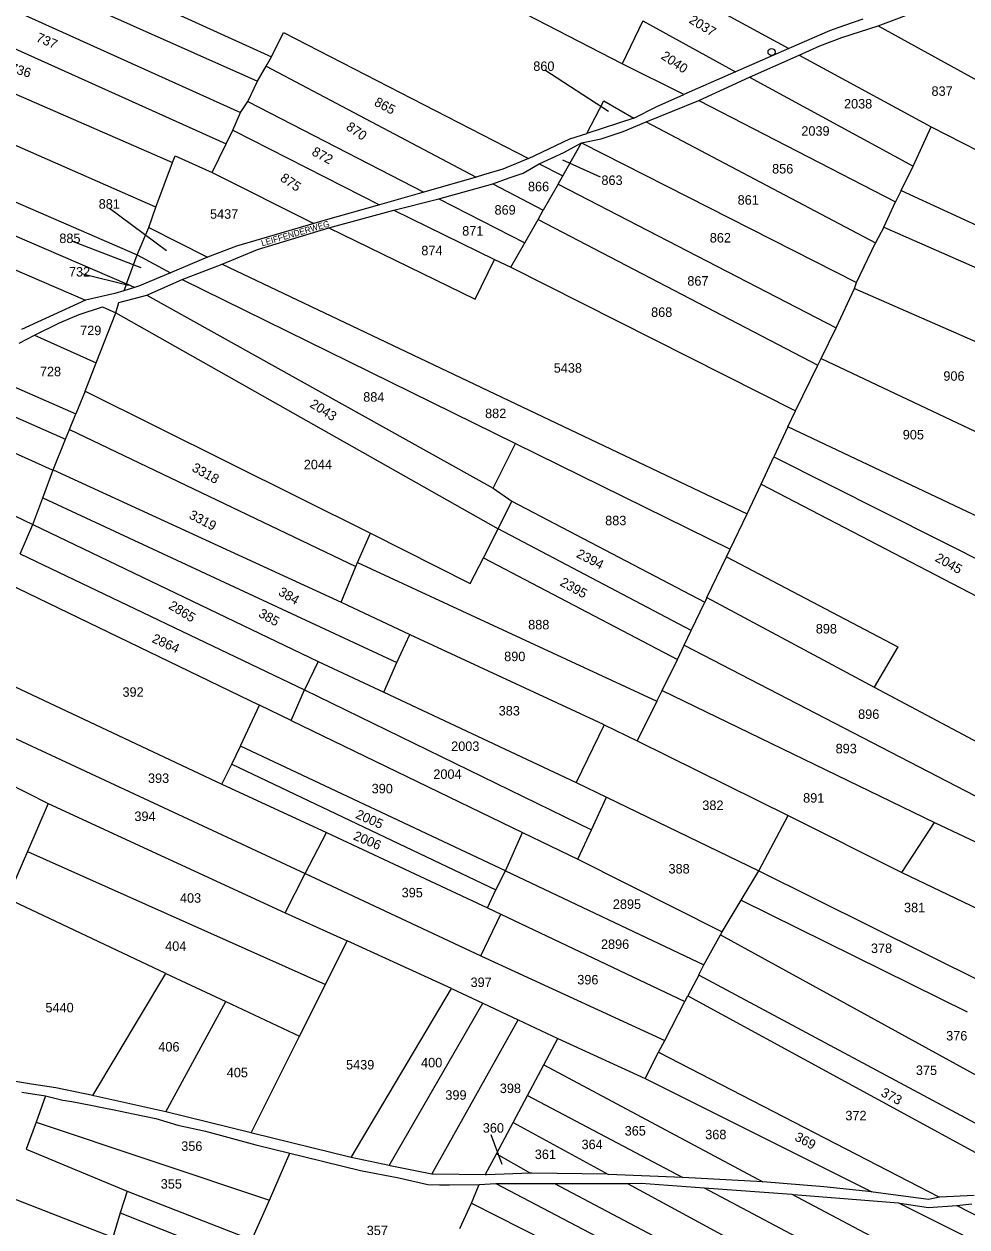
# Model space of a CAD drawing. Extents: x 191922 to 199923, y 328959 to 333350.
# Drawn here: x 197959.6 to 198227.9, y 331050.3 to 331392.6 of the extents above; entities that cross this region are included whole.
import ezdxf

# ---------------------------------------------------------------- set-up
doc = ezdxf.new("R2010")
doc.units = 0
for name, color, linetype in [('bouwvlak', 7, 'Continuous'), ('enkelbestemming', 7, 'Continuous'), ('Level 15', 7, 'Continuous'), ('Level 6', 7, 'Continuous'), ('Maatvoering_symbolen', 7, 'Continuous')]:
    doc.layers.add(name, color=color, linetype=linetype)

# ---------------------------------------------------------------- blocks, each defined once
blk = doc.blocks.new('CI')
at = {"layer": 'Level 15'}
blk.add_circle((0, 0), 1, dxfattribs=at)

msp = doc.modelspace()

# ---------------------------------------------------------------- linework, layer by layer
at = {"layer": 'bouwvlak'}
for p, q in [((198107.81, 331379.52), (198125.93, 331367.79)), ((198123.65, 331348.98), (198112.9, 331353.86)), ((197983.87, 331340.22), (198000.12, 331328.2)), ((197973.13, 331330.91), (197992.84, 331323.3)), ((197975.89, 331321.63), (197989.27, 331318.3)), ((198092.45, 331076.65), (198095.54, 331068.17))]:
    msp.add_line(p, q, dxfattribs=at)
at = {"layer": 'Level 6'}
for p, q in [((197927.32, 331430.05), (198029.98, 331383.28)), ((197923.87, 331421.87), (198026.01, 331376.35)), ((198129.8, 331381.23), (198049.6, 331422.73)), ((197920.49, 331412.82), (198021.23, 331367.42)), ((198141.36, 331405.19), (198177.2, 331385.61)), ((197917.15, 331403.49), (198017.07, 331358.53)), ((198202.63, 331392.11), (198216.06, 331397.15)), ((197913.06, 331391.89), (198001.81, 331353.17)), ((198135.71, 331393.55), (198129.8, 331381.23)), ((198135.71, 331393.55), (198162.06, 331379.04)), ((198193.02, 331392.22), (198188.83, 331390.64)), ((198192.27, 331388.74), (198202.63, 331392.11)), ((198198.26, 331393.97), (198193.02, 331392.22)), ((198202.63, 331392.11), (198251.77, 331365.05)), ((198029.98, 331383.28), (198033.39, 331390.17)), ((198033.39, 331390.17), (198103.18, 331354.3)), ((198188.83, 331390.64), (198177.2, 331385.61)), ((198186.02, 331386.39), (198192.27, 331388.74)), ((198177.2, 331385.61), (198162.06, 331379.04)), ((198180.15, 331383.74), (198186.02, 331386.39)), ((198026.01, 331376.35), (198028.48, 331380.62)), ((198028.48, 331380.62), (198029.98, 331383.28)), ((198028.48, 331380.62), (198088.28, 331349.07)), ((198147.34, 331372.53), (198129.8, 331381.23)), ((198166.05, 331377.49), (198180.15, 331383.74)), ((198180.15, 331383.74), (198217.77, 331363.31)), ((197997.09, 331340.47), (197908.51, 331379.37)), ((198162.06, 331379.04), (198147.34, 331372.53)), ((198151.58, 331370.84), (198166.05, 331377.49)), ((198166.05, 331377.49), (198212.64, 331352.11)), ((198023.24, 331370.57), (198026.01, 331376.35)), ((198021.23, 331367.42), (198023.24, 331370.57)), ((198023.24, 331370.57), (198073.33, 331344.79)), ((198119.73, 331361.49), (198124.54, 331370.76)), ((198124.54, 331370.76), (198133.11, 331365.85)), ((198136.62, 331364.76), (198151.58, 331370.84)), ((198139.51, 331369.07), (198147.34, 331372.53)), ((198151.58, 331370.84), (198207.54, 331341.97)), ((198018.98, 331362.38), (198021.23, 331367.42)), ((198133.11, 331365.85), (198139.51, 331369.07)), ((197903.25, 331365.34), (197991.78, 331326.89)), ((198133.11, 331365.85), (198119.73, 331361.49)), ((198130.05, 331362.04), (198136.62, 331364.76)), ((198136.62, 331364.76), (198201.9, 331330.34)), ((198017.07, 331358.53), (198018.98, 331362.38)), ((198018.98, 331362.38), (198060.75, 331341.19)), ((198114.86, 331359.91), (198119.73, 331361.49)), ((198123.8, 331359.94), (198130.05, 331362.04)), ((198212.64, 331352.11), (198217.77, 331363.31)), ((198217.77, 331363.31), (198245.52, 331349.13)), ((197900.31, 331356.82), (197988.71, 331318.71)), ((198013.12, 331350.4), (198017.07, 331358.53)), ((198103.18, 331354.3), (198114.86, 331359.91)), ((198112.94, 331349.43), (198118.25, 331358.76)), ((198113.16, 331356), (198118.25, 331358.76)), ((198118.25, 331358.76), (198123.8, 331359.94)), ((198118.25, 331358.76), (198196.46, 331319.08)), ((197997.09, 331340.47), (198001.81, 331353.17)), ((198001.81, 331353.17), (198002.61, 331355.11)), ((198002.61, 331355.11), (198013.12, 331350.4)), ((198103.18, 331354.3), (198095.85, 331351.29)), ((198106.19, 331352.85), (198113.16, 331356)), ((198013.12, 331350.4), (198042.01, 331335.8)), ((198095.85, 331351.29), (198090.35, 331349.66)), ((198097.59, 331348.86), (198101.66, 331350.2)), ((198101.66, 331350.2), (198106.19, 331352.85)), ((198106.19, 331352.85), (198112.94, 331349.43)), ((198209.16, 331345.25), (198212.64, 331352.11)), ((197897.14, 331348.57), (197977.06, 331314.02)), ((198088.28, 331349.07), (198073.33, 331344.79)), ((198077.64, 331342.88), (198092.96, 331347.15)), ((198090.35, 331349.66), (198088.28, 331349.07)), ((198092.96, 331347.15), (198097.59, 331348.86)), ((198092.96, 331347.15), (198107.35, 331339.61)), ((198111.56, 331347), (198107.35, 331339.61)), ((198111.56, 331347), (198112.94, 331349.43)), ((198111.56, 331347), (198190.67, 331306.2)), ((198073.33, 331344.79), (198060.75, 331341.19)), ((198064.82, 331339.62), (198077.64, 331342.88)), ((198077.64, 331342.88), (198102.05, 331330.3)), ((198209.16, 331345.25), (198207.54, 331341.97)), ((198209.16, 331345.25), (198261.52, 331321.18)), ((197995.12, 331334.73), (197997.09, 331340.47)), ((198060.75, 331341.19), (198045.28, 331336.76)), ((198046.29, 331334.6), (198064.82, 331339.62)), ((198064.82, 331339.62), (198093.5, 331325.63)), ((198105.86, 331336.99), (198107.35, 331339.61)), ((198204.23, 331334.79), (198207.54, 331341.97)), ((198045.28, 331336.76), (198042.01, 331335.8)), ((198102.05, 331330.3), (198105.86, 331336.99)), ((198105.86, 331336.99), (198185.47, 331295.56)), ((197991.78, 331326.89), (197995.12, 331334.73)), ((197995.12, 331334.73), (198011.77, 331326.3)), ((198042.01, 331335.8), (198020.01, 331329.38)), ((198026.02, 331328.42), (198046.29, 331334.6)), ((198046.29, 331334.6), (198087.94, 331314.29)), ((198204.23, 331334.79), (198201.9, 331330.34)), ((198204.23, 331334.79), (198320.83, 331283.42)), ((198020.01, 331329.38), (198011.77, 331326.3)), ((198098.11, 331323.39), (198102.05, 331330.3)), ((198196.46, 331319.08), (198201.9, 331330.34)), ((197988.71, 331318.71), (197991.78, 331326.89)), ((197991.78, 331326.89), (198001.24, 331321.82)), ((198011.77, 331326.3), (198001.24, 331321.82)), ((198016.01, 331324.32), (198026.02, 331328.42)), ((198004.55, 331319.94), (198016.01, 331324.32)), ((198016.01, 331324.32), (198165.36, 331253.21)), ((198087.94, 331314.29), (198093.5, 331325.63)), ((198093.5, 331325.63), (198098.11, 331323.39)), ((198098.11, 331323.39), (198179.11, 331282.57)), ((198001.24, 331321.82), (197992.47, 331318.08)), ((197994.51, 331315.45), (198004.55, 331319.94)), ((198004.55, 331319.94), (198099.41, 331273.21)), ((198195.93, 331317.34), (198196.46, 331319.08)), ((197985.42, 331315.91), (197977.06, 331314.02)), ((197987.95, 331316.69), (197985.42, 331315.91)), ((197988.71, 331318.71), (197987.95, 331316.69)), ((197990.99, 331317.62), (197987.95, 331316.69)), ((197990.99, 331317.62), (197988.71, 331318.71)), ((197992.47, 331318.08), (197990.99, 331317.62)), ((198190.67, 331306.2), (198195.93, 331317.34)), ((198195.93, 331317.34), (198251.23, 331293.16)), ((197977.06, 331314.02), (197958.86, 331305.72)), ((197975.26, 331309.97), (197981.94, 331312.15)), ((197981.94, 331312.15), (197985.7, 331310.43)), ((197985.7, 331310.43), (197986.57, 331313.37)), ((197986.57, 331313.37), (197994.51, 331315.45)), ((197994.51, 331315.45), (198093.06, 331260.57)), ((197969.69, 331307.58), (197975.26, 331309.97)), ((197980.13, 331296.24), (197985.7, 331310.43)), ((197985.7, 331310.43), (198094.47, 331249)), ((197962.53, 331304.03), (197969.69, 331307.58)), ((198186.4, 331297.47), (198190.67, 331306.2)), ((197958.21, 331301.8), (197962.53, 331304.03)), ((197962.53, 331304.03), (197980.13, 331296.24)), ((197913.89, 331299.86), (197971.41, 331274.45)), ((197932.25, 331300.08), (197974.32, 331281.65)), ((197898.92, 331296.99), (197967.56, 331265.73)), ((197976.95, 331288.14), (197980.13, 331296.24)), ((198179.11, 331282.57), (198185.47, 331295.56)), ((198185.47, 331295.56), (198186.4, 331297.47)), ((198186.4, 331297.47), (198240.37, 331271.9)), ((197881.64, 331288.96), (197962.06, 331250.2)), ((197976.95, 331288.14), (197974.32, 331281.65)), ((197976.95, 331288.14), (198058.21, 331247.75)), ((197972.55, 331277.28), (197974.32, 331281.65)), ((198176.96, 331277.99), (198179.11, 331282.57)), ((198176.96, 331277.99), (198172.99, 331269.49)), ((198231.52, 331252.15), (198176.96, 331277.99)), ((197967.87, 331265.72), (197971.41, 331274.45)), ((197971.41, 331274.45), (197972.55, 331277.28)), ((197972.55, 331277.28), (198053.99, 331238.25)), ((198093.06, 331260.57), (198099.41, 331273.21)), ((198099.41, 331273.21), (198160.55, 331243.23)), ((198169.34, 331261.71), (198172.99, 331269.49)), ((198172.99, 331269.49), (198275.62, 331217.78)), ((197964.91, 331257.82), (197967.87, 331265.72)), ((197967.56, 331265.73), (197967.87, 331265.72)), ((197967.87, 331265.72), (198049.87, 331228.12)), ((198165.36, 331253.21), (198169.34, 331261.71)), ((198169.34, 331261.71), (198271.82, 331208.3)), ((197962.06, 331250.2), (197964.91, 331257.82)), ((197964.91, 331257.82), (198065.68, 331210.91)), ((198093.06, 331260.57), (198098.4, 331256.81)), ((198094.47, 331249), (198098.4, 331256.81)), ((198098.4, 331256.81), (198153.31, 331228.15)), ((198160.55, 331243.23), (198165.36, 331253.21)), ((197958.53, 331241.85), (197962.06, 331250.2)), ((197962.06, 331250.2), (198043.27, 331211.21)), ((198054.52, 331239.43), (198058.21, 331247.75)), ((198058.21, 331247.75), (198086.56, 331233.45)), ((198090.29, 331240.7), (198094.47, 331249)), ((198149.44, 331220.08), (198094.47, 331249)), ((197958.53, 331241.85), (198039.38, 331203.21)), ((198086.56, 331233.45), (198090.29, 331240.7)), ((198090.29, 331240.7), (198145.52, 331211.78)), ((198153.91, 331229.4), (198159.49, 331241.02)), ((198159.49, 331241.02), (198160.55, 331243.23)), ((198159.49, 331241.02), (198208.28, 331215.39)), ((198049.87, 331228.12), (198053.99, 331238.25)), ((198053.99, 331238.25), (198054.52, 331239.43)), ((198054.52, 331239.43), (198139.65, 331199.98)), ((197954.97, 331233.41), (198026.6, 331198.8)), ((198049.87, 331228.12), (198069.37, 331218.92)), ((198149.44, 331220.08), (198153.31, 331228.15)), ((198153.91, 331229.4), (198153.31, 331228.15)), ((198153.91, 331229.4), (198201.5, 331203.97)), ((198147.46, 331215.91), (198149.44, 331220.08)), ((198065.68, 331210.91), (198069.37, 331218.92)), ((198069.37, 331218.92), (198124.4, 331193.35)), ((198145.52, 331211.78), (198147.46, 331215.91)), ((198147.46, 331215.91), (198242.91, 331166.42)), ((198208.28, 331215.39), (198201.5, 331203.97)), ((197945.23, 331209.62), (198015.83, 331176.32)), ((198043.27, 331211.21), (198039.38, 331203.21)), ((198043.27, 331211.21), (198061.98, 331202.53)), ((198061.98, 331202.53), (198065.68, 331210.91)), ((198141.15, 331202.99), (198145.52, 331211.78)), ((198035.61, 331194.45), (198039.38, 331203.21)), ((198039.38, 331203.21), (198121.04, 331163.35)), ((198139.65, 331199.98), (198141.15, 331202.99)), ((198141.15, 331202.99), (198218.65, 331165.39)), ((198201.5, 331203.97), (198249.08, 331178.61)), ((198061.98, 331202.53), (198116.72, 331176.8)), ((198139.65, 331199.98), (198134.03, 331188.69)), ((197940.1, 331197.24), (198039.56, 331150.95)), ((198021.29, 331187.38), (198026.6, 331198.8)), ((198035.61, 331194.45), (198026.6, 331198.8)), ((198035.61, 331194.45), (198101.41, 331162.62)), ((198124.65, 331193.22), (198116.72, 331176.8)), ((198124.4, 331193.35), (198124.65, 331193.22)), ((198124.65, 331193.22), (198134.03, 331188.69)), ((198018.67, 331182.06), (198021.16, 331187.11)), ((198021.16, 331187.11), (198021.29, 331187.38)), ((198096.55, 331151.69), (198021.16, 331187.11)), ((198134.03, 331188.69), (198177.03, 331167.42)), ((198015.83, 331176.32), (198018.67, 331182.06)), ((198018.67, 331182.06), (198093.86, 331146.3)), ((197954.47, 331176.94), (197966.47, 331170.81)), ((198015.83, 331176.32), (198045.65, 331162.54)), ((198116.72, 331176.8), (198125.32, 331172.63)), ((198121.04, 331163.35), (198125.32, 331172.63)), ((198125.32, 331172.63), (198168.65, 331151.65)), ((197966.47, 331170.81), (197960.58, 331157.21)), ((197966.47, 331170.81), (198033.92, 331139.73)), ((198168.77, 331151.87), (198177.03, 331167.42)), ((198177.03, 331167.42), (198209.37, 331151.21)), ((198209.37, 331151.21), (198218.65, 331165.39)), ((198218.65, 331165.39), (198237.16, 331156.67)), ((198039.56, 331150.95), (198045.65, 331162.54)), ((198045.65, 331162.54), (198091.5, 331141.16)), ((198096.55, 331151.69), (198101.41, 331162.62)), ((198101.41, 331162.62), (198117.18, 331155.01)), ((198117.18, 331155.01), (198121.04, 331163.35)), ((197960.58, 331157.21), (197954.76, 331143.77)), ((197960.58, 331157.21), (198045.33, 331119.34)), ((198117.18, 331155.01), (198158.23, 331134.3)), ((198093.86, 331146.3), (198096.55, 331151.69)), ((198096.55, 331151.69), (198153.03, 331124.96)), ((198163.64, 331143.31), (198168.65, 331151.65)), ((198168.65, 331151.65), (198168.77, 331151.87)), ((198168.65, 331151.65), (198232.38, 331120.02)), ((198033.92, 331139.73), (198039.56, 331150.95)), ((198039.56, 331150.95), (198089.53, 331127.49)), ((198209.37, 331151.21), (198246.08, 331133.66)), ((198091.5, 331141.16), (198093.86, 331146.3)), ((197999.95, 331122.5), (197954.76, 331143.77)), ((198091.5, 331141.16), (198095.26, 331139.37)), ((198158.23, 331134.3), (198163.64, 331143.31)), ((198163.64, 331143.31), (198227.96, 331111.55)), ((198033.92, 331139.73), (198051.51, 331131.73)), ((198089.53, 331127.49), (198095.26, 331139.37)), ((198095.26, 331139.37), (198147.62, 331114.51)), ((198157.77, 331133.49), (198158.23, 331134.3)), ((198045.33, 331119.34), (198051.51, 331131.73)), ((198081.23, 331118.21), (198051.51, 331131.73)), ((198153.03, 331124.96), (198157.77, 331133.49)), ((198157.77, 331133.49), (198276.77, 331068.17)), ((198089.53, 331127.49), (198089.81, 331127.36)), ((198089.81, 331127.36), (198141.89, 331103.37)), ((198151.72, 331122.24), (198153.03, 331124.96)), ((197979.15, 331087.72), (197999.95, 331122.5)), ((197999.95, 331122.5), (198016.99, 331114.48)), ((198151.58, 331121.97), (198148.45, 331116.06)), ((198151.58, 331121.97), (198151.72, 331122.24)), ((198264.19, 331061.68), (198151.58, 331121.97)), ((198037.96, 331104.6), (198045.33, 331119.34)), ((198052.63, 331070.12), (198081.23, 331118.21)), ((198081.23, 331118.21), (198090.15, 331114.01)), ((197999.97, 331083.12), (198016.99, 331114.48)), ((198016.99, 331114.48), (198037.96, 331104.6)), ((198063.47, 331067.83), (198090.15, 331114.01)), ((198090.15, 331114.01), (198100.17, 331109.29)), ((198141.89, 331103.37), (198147.62, 331114.51)), ((198147.62, 331114.51), (198148.45, 331116.06)), ((198148.45, 331116.06), (198250.75, 331060.34)), ((198075.65, 331065.4), (198100.17, 331109.29)), ((198100.17, 331109.29), (198111.51, 331103.95)), ((198024.23, 331077.14), (198037.96, 331104.6)), ((198107.5, 331096.44), (198111.51, 331103.95)), ((198111.51, 331103.95), (198136.35, 331092.54)), ((198140.13, 331100.03), (198141.89, 331103.37)), ((198136.35, 331092.54), (198140.13, 331100.03)), ((198140.13, 331100.03), (198220.11, 331058.85)), ((197961.71, 331091.01), (197946.83, 331093.37)), ((198102.88, 331087.78), (198107.5, 331096.44)), ((198107.5, 331096.44), (198169.83, 331063.15)), ((197968.65, 331089.94), (197961.71, 331091.01)), ((197979.15, 331087.72), (197968.65, 331089.94)), ((198136.35, 331092.54), (198200.8, 331060.29)), ((197958.96, 331088.69), (197965.71, 331087.61)), ((197965.71, 331087.61), (197963.01, 331080.18)), ((197965.71, 331087.61), (197970.64, 331086.45)), ((197970.64, 331086.45), (197973.2, 331086.03)), ((197979.45, 331087.66), (197979.15, 331087.72)), ((197999.97, 331083.12), (197979.45, 331087.66)), ((198098.74, 331080.03), (198102.88, 331087.78)), ((198102.88, 331087.78), (198147.09, 331064.44)), ((197973.2, 331086.03), (197978.63, 331084.98)), ((197978.63, 331084.98), (197981.82, 331084.36)), ((197981.82, 331084.36), (197985.19, 331083.67)), ((197985.19, 331083.67), (197990.68, 331082.56)), ((198024.23, 331077.14), (197999.97, 331083.12)), ((197984.81, 331047.37), (197897.58, 331081.33)), ((197963.01, 331080.18), (197960.22, 331072.51)), ((197963.01, 331080.18), (198029.39, 331058)), ((197990.68, 331082.56), (197997.11, 331081.18)), ((197997.11, 331081.18), (198003.33, 331079.3)), ((198093.99, 331071.11), (198098.74, 331080.03)), ((198098.74, 331080.03), (198125.9, 331065.31)), ((198003.33, 331079.3), (198011.25, 331077.58)), ((198011.25, 331077.58), (198025.52, 331073.73)), ((198024.53, 331077.07), (198024.23, 331077.14)), ((198052.63, 331070.12), (198024.53, 331077.07)), ((197960.22, 331072.51), (197988.93, 331060.49)), ((198025.52, 331073.73), (198035.24, 331071.35)), ((198029.39, 331058), (198035.24, 331071.35)), ((198035.24, 331071.35), (198039.47, 331070.26)), ((198039.47, 331070.26), (198055.3, 331066.38)), ((198063.47, 331067.83), (198052.63, 331070.12)), ((198090.84, 331065.21), (198093.99, 331071.11)), ((198093.99, 331071.11), (198103.75, 331065.63)), ((198055.3, 331066.38), (198066.28, 331064.28)), ((198063.78, 331067.77), (198063.47, 331067.83)), ((198075.65, 331065.4), (198063.78, 331067.77)), ((198066.28, 331064.28), (198074.5, 331062.42)), ((198074.5, 331062.42), (198077.82, 331062.29)), ((198076.01, 331065.33), (198075.65, 331065.4)), ((198090.84, 331065.21), (198076.01, 331065.33)), ((198077.82, 331062.29), (198080.64, 331062.3)), ((198080.64, 331062.3), (198089.09, 331062.44)), ((198086.91, 331057.11), (198089.09, 331062.44)), ((198089.09, 331062.44), (198093.86, 331062.72)), ((198091.22, 331065.21), (198090.84, 331065.21)), ((198103.75, 331065.63), (198091.22, 331065.21)), ((198093.86, 331062.72), (198110.57, 331062.74)), ((198093.86, 331062.72), (198225.16, 330993.91)), ((198104.06, 331065.64), (198103.75, 331065.63)), ((198125.64, 331065.32), (198104.06, 331065.64)), ((198110.57, 331062.74), (198110.88, 331062.74)), ((198110.57, 331062.74), (198182.64, 331024.65)), ((198110.88, 331062.74), (198131.34, 331062.7)), ((198125.9, 331065.31), (198125.64, 331065.32)), ((198147.09, 331064.44), (198125.9, 331065.31)), ((198131.34, 331062.7), (198135.23, 331062.81)), ((198131.34, 331062.7), (198187.05, 331032.55)), ((198135.23, 331062.81), (198153.16, 331061.43)), ((198169.83, 331063.15), (198147.09, 331064.44)), ((198187.2, 331061.79), (198169.83, 331063.15)), ((197988.93, 331060.49), (197986.91, 331054.4)), ((197988.93, 331060.49), (198024.42, 331046.66)), ((198153.16, 331061.43), (198178.03, 331059.63)), ((198153.16, 331061.43), (198238.05, 331016.5)), ((198178.03, 331059.63), (198178.52, 331059.6)), ((198178.03, 331059.63), (198242.92, 331025.51)), ((198178.52, 331059.6), (198208.44, 331057.18)), ((198200.8, 331060.29), (198187.2, 331061.79)), ((198201.24, 331060.24), (198200.8, 331060.29)), ((198216.96, 331058.17), (198201.24, 331060.24)), ((198220.11, 331058.85), (198216.96, 331058.17)), ((198230, 331059.33), (198220.11, 331058.85)), ((198024.42, 331046.66), (198029.39, 331058)), ((198083.57, 331049.92), (198086.91, 331057.11)), ((198086.91, 331057.11), (198222.12, 330988.79)), ((198208.44, 331057.18), (198208.81, 331057.15)), ((198208.44, 331057.18), (198248.15, 331037.27)), ((198208.81, 331057.15), (198216.98, 331055.92)), ((198216.98, 331055.92), (198225.06, 331056.43)), ((198225.06, 331056.43), (198229.26, 331056.97)), ((198225.06, 331056.43), (198250.64, 331043.21)), ((197986.91, 331054.4), (197984.81, 331047.37)), ((197986.91, 331054.4), (198071.11, 331021.08))]:
    msp.add_line(p, q, dxfattribs=at)

# ---------------------------------------------------------------- block references
at = {"layer": 'Level 15'}
msp.add_blockref('CI', (198172.3, 331384.63), dxfattribs=at)

# ---------------------------------------------------------------- texts
at = {"layer": 'enkelbestemming'}
for s, rotation, p in [('2037', 328.6499, (198148.58, 331393.09)), ('737', 336.7939, (197962.8, 331387.78)), ('2040', 326.3258, (198140.62, 331382.88)), ('736', 342.7076, (197955.34, 331379.06)), ('865', 332.0221, (198059.01, 331369.57)), ('870', 324.9093, (198050.99, 331362.78)), ('872', 331.3072, (198041.24, 331355.47)), ('875', 325.6421, (198032.25, 331348.19)), ('2043', 327.5816, (198040.67, 331283.81)), ('3318', 330.8452, (198007.11, 331265.57)), ('3319', 332.3831, (198006.29, 331252.1)), ('2394', 332.6659, (198116.53, 331241.02)), ('2045', 330.6988, (198218.6, 331239.94)), ('2395', 331.0234, (198111.86, 331232.98)), ('384', 329.6857, (198031.71, 331230.29)), ('2865', 328.4417, (198000.48, 331226.44)), ('385', 330.1769, (198026.06, 331224.13)), ('2864', 335.518, (197995.74, 331216.83)), ('2005', 336.2547, (198053.72, 331166.77)), ('2006', 337.1355, (198053.09, 331160.65)), ('373', 332.0907, (198203.18, 331087.77)), ('369', 331.637, (198178.66, 331075.13))]:
    msp.add_text(s, height=2.7, rotation=rotation, dxfattribs=at).set_placement(p)
for s, p in [('860', (198104.5, 331379.26)), ('837', (198217.82, 331372.17)), ('2038', (198192.92, 331368.57)), ('2039', (198180.78, 331360.82)), ('856', (198172.46, 331350.07)), ('866', (198102.99, 331345.01)), ('863', (198123.89, 331346.8)), ('861', (198162.65, 331341.19)), ('881', (197980.83, 331340.06)), ('5437', (198012.51, 331337.2)), ('869', (198093.47, 331338.36)), ('885', (197969.63, 331330.28)), ('871', (198084.27, 331332.4)), ('862', (198154.72, 331330.43)), ('874', (198072.64, 331326.8)), ('732', (197972.37, 331320.76)), ('867', (198148.34, 331318.16)), ('868', (198138.03, 331309.27)), ('729', (197975.55, 331304.08)), ('728', (197964.1, 331292.38)), ('5438', (198110.32, 331293.4)), ('906', (198221.2, 331291.1)), ('884', (198056.11, 331285.15)), ('882', (198090.79, 331280.47)), ('905', (198209.64, 331274.41)), ('2044', (198039.19, 331265.92)), ('883', (198124.96, 331249.99)), ('888', (198103.05, 331220.36)), ('898', (198184.89, 331219.2)), ('890', (198096.22, 331211.32)), ('392', (197987.6, 331201.19)), ('383', (198094.65, 331195.87)), ('896', (198196.94, 331194.89)), ('2003', (198081.13, 331185.77)), ('893', (198190.54, 331185.1)), ('393', (197994.86, 331176.67)), ('2004', (198076.06, 331177.83)), ('390', (198058.51, 331173.71)), ('891', (198181.29, 331171.06)), ('394', (197990.99, 331165.84)), ('382', (198152.6, 331168.97)), ('388', (198142.98, 331150.91)), ('403', (198003.95, 331142.59)), ('395', (198067.04, 331144.12)), ('2895', (198127.14, 331140.83)), ('381', (198210, 331139.87)), ('404', (197999.74, 331128.9)), ('2896', (198123.76, 331129.45)), ('378', (198200.59, 331128.28)), ('397', (198086.65, 331118.61)), ('396', (198117.02, 331119.35)), ('5440', (197965.68, 331111.4)), ('376', (198221.99, 331103.4)), ('406', (197997.8, 331100.26)), ('5439', (198051.22, 331095.15)), ('400', (198072.57, 331095.76)), ('405', (198017.27, 331092.93)), ('375', (198213.38, 331093.58)), ('398', (198094.97, 331088.44)), ('399', (198079.48, 331086.54)), ('372', (198193.31, 331080.68)), ('360', (198090.13, 331077.17)), ('365', (198130.51, 331076.36)), ('368', (198153.43, 331075.29)), ('356', (198004.32, 331071.99)), ('364', (198118.23, 331072.48)), ('361', (198104.93, 331069.66)), ('355', (197998.48, 331061.24)), ('357', (198057.1, 331047.98))]:
    msp.add_text(s, height=2.7, dxfattribs=at).set_placement(p)
at = {"layer": 'Maatvoering_symbolen'}
msp.add_text('LEIFFENDERWEG', height=1.75, rotation=16.3863, dxfattribs=at).set_placement((198027.37, 331329.34))

doc.saveas('drawing.dxf')
